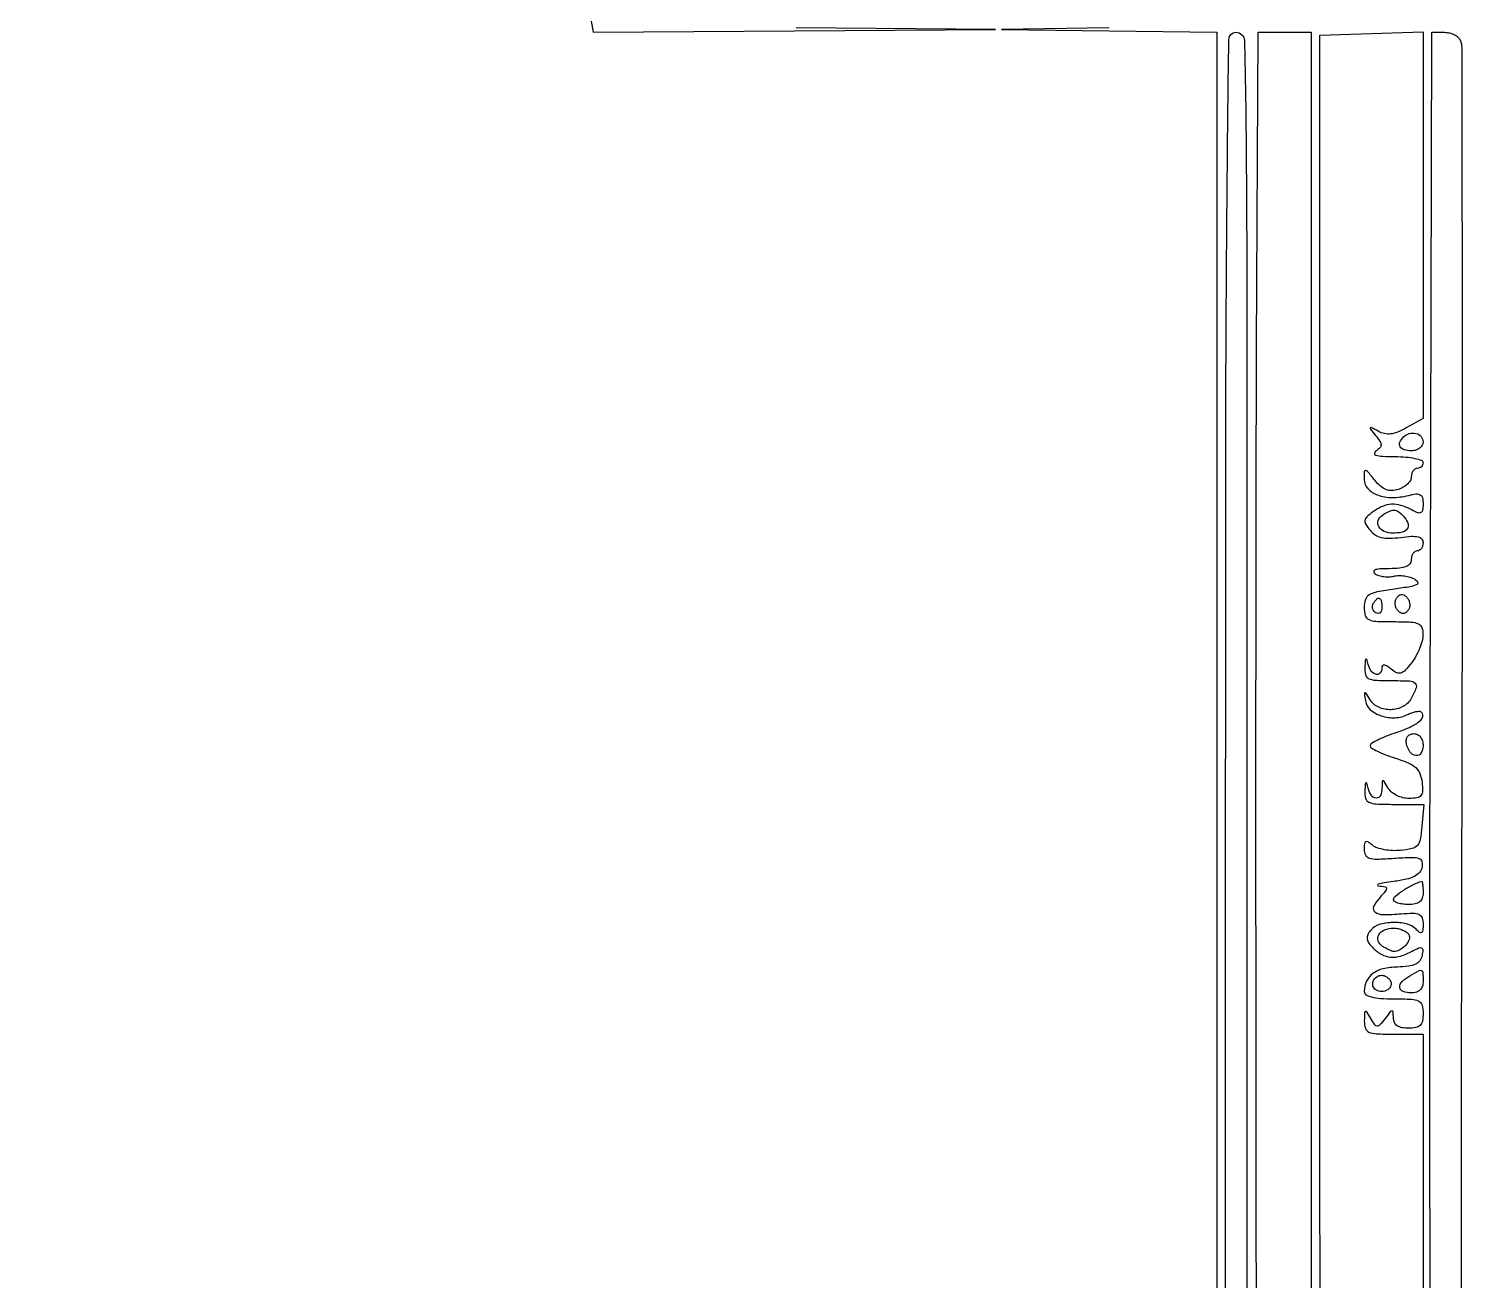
# Model space of a CAD drawing. Extents: x 24 to 1546, y 0 to 2379.
# Drawn here: x 23.5 to 267.5, y 195.2 to 407.6 of the extents above; entities that cross this region are included whole.
import ezdxf

# ---------------------------------------------------------------- set-up
doc = ezdxf.new("R2010")
doc.units = 0
doc.header["$MEASUREMENT"] = 0
doc.layers.get('0').update_dxf_attribs({"linetype": 'CONTINUOUS'})

msp = doc.modelspace()

# ---------------------------------------------------------------- linework, layer by layer
for points in [[(337.966179, 168.392349, 0.000137), (435.072302, 168.795574, 0.000014), (536.468237, 169.247283, 0.412847)], [(563.34628, 20.117426, 0.00003), (563.585042, 68.349484, 0.000793), (563.761466, 121.74337, 0.000478), (563.809731, 185.065658, -0.000252), (563.829439, 248.38279, -0.000419), (563.917736, 301.759581, -0.00001), (564.039235, 350.115363, -0.198254)], [(330.47682, 18.883074, 0.000013), (445.994116, 18.943074, 0.000017), (561.276547, 19.009838, 0.139128)], [(226.501837, 20.5), (226.500919, 213.749975, -0.000156), (226.538171, 334.839254, -0.002108), (226.752395, 379.142941, -0.000995), (227.046872, 405.812407, -0.410398), (228.25, 406.999975, -0.406869), (229.694408, 405.591471, -0.003991), (229.967336, 389.699567, -0.002296), (230.109045, 358.876355, -0.000048), (230.095006, 206.25), (230.064976, 47)], [(261.330417, 161.671045, -0.000605), (261.1905, 199.703843, -0.000668), (261.139823, 244.488602, -0.000587), (261.204343, 291.249916), (261.5, 406.999833), (263.643011, 406.999916, -0.060662), (264.502615, 406.895275, -0.060104), (265.314856, 406.58734, -0.065673), (265.960347, 406.13273, -0.115417), (266.325062, 405.595284, -0.091381), (266.544943, 404.414802, -0.000046), (266.613469, 366.461152, -0.000642), (266.631596, 324.230506, -0.000391), (266.549923, 274.345284, 0.000347), (266.463593, 224.343765, 0.000558), (266.467086, 181.731918, 0.000082), (266.518586, 143.885163, 0.037539)], [(242.797298, 79.868691, -0.000011), (242.648497, 127.699984, -0.000482)], [(206.75, 407.748552), (188.5, 407.451987), (206.75, 407.225994), (225, 407), (225.013655, 214.75, 0.000277), (225.059806, 140.886878, 0.000454)], [(231.757656, 174.70121, -0.000265), (231.678651, 226.7691, -0.00026), (231.654205, 279.188793, -0.000256), (231.680206, 325.178711, -0.000986), (231.767298, 353.75), (232.034596, 407), (236.517298, 407), (241, 407), (241, 241.956163, 0.000291), (241.049797, 156.292503, 0.001606)], [(242.536335, 180.49825, -0.00029), (242.5, 243.154512), (242.5, 406.5), (251.25, 406.788933), (260, 407.077866), (259.993677, 374.288933), (259.987355, 341.5), (257.138124, 339.879411, -0.029488), (255.672083, 339.156367, -0.069872), (254.498476, 338.844524, -0.087172), (253.451722, 338.900798, -0.069498), (252.394447, 339.306486, 0.004111), (251.207138, 339.9504, 0.388739), (251.033395, 339.905516, 0.322622), (251.042859, 339.707232, 0.003571), (251.935698, 338.60086, -0.022781), (252.688598, 337.590861, -0.149864), (252.871396, 336.994679, -0.206033), (252.659401, 336.502049, -0.048505), (251.935698, 335.939097, 0.283391), (251.750264, 335.559421, 0.309608), (252.011077, 335.248811, 0.056553), (253.146383, 335.066945, 0.010658), (255.25, 335.015313, -0.01983), (257.070647, 334.937197, -0.032023), (258.604688, 334.710748, -0.033983), (259.72611, 334.390073, -0.316015), (260, 334, -0.099038), (259.923658, 333.618362, -0.097945), (259.70625, 333.29375, -0.097945), (259.381638, 333.076342, -0.099038), (259, 333, 0.141874), (258.61866, 332.889573, 0.099744), (258.29375, 332.57917, 0.084602), (258.074877, 332.114976, 0.068054), (258, 331.567388, -0.132345), (257.8385, 330.967926, -0.068404), (257.357297, 330.351619, -0.060485), (256.648796, 329.812494, -0.055635), (255.812074, 329.440355, -0.067289), (254.68606, 329.243639, -0.102059), (253.708781, 329.406203, -0.089183), (252.784971, 329.967706, -0.041548), (251.812074, 330.983751, 0.004175), (250.574212, 332.486613, 0.200887), (250.234036, 332.662392, 0.424953), (250.029697, 332.482006, 0.01098), (250, 331.129836, 0.191445), (250.613785, 329.58556, 0.117119), (252.274841, 328.494925, 0.087356), (254.720573, 328.066157, 0.061373), (257.5, 328.410644, -0.029008), (258.825283, 328.662644, -0.163563), (259.522112, 328.525484, -0.213375), (259.8898, 328.023039, -0.052875), (260, 326.983868, -0.033716), (259.927797, 325.914325, -0.242358), (259.640583, 325.503698, -0.219524), (259.116347, 325.476045, -0.027983), (258.065741, 325.964816, 0.047222), (256.231113, 326.734053, 0.089421), (254.645576, 326.932126, 0.092084), (253.121901, 326.562912, 0.052545), (251.478876, 325.608213, 0.029874), (250.468085, 324.772094, 0.167979), (250.144719, 324.161607, 0.178859), (250.27781, 323.504073, 0.034773), (250.996257, 322.50451, 0.079188), (251.880169, 321.72922, 0.083967), (252.944165, 321.286329, 0.063906), (254.326673, 321.14865, 0.026244), (256.20851, 321.301141, -0.017641), (258.056092, 321.482888, -0.073862), (259.165781, 321.388695, -0.156378), (259.766621, 321.026589, -0.181498), (260, 320.404843, -0.069465), (259.925043, 319.867915, -0.085509), (259.70625, 319.412673, -0.100029), (259.381338, 319.108292, -0.139237), (259, 319, 0.148195), (258.618646, 318.884432, 0.098894), (258.29375, 318.559375, 0.082425), (258.074694, 318.073457, 0.064853), (258, 317.5, -0.170776), (257.761636, 316.822467, -0.128246), (257.122448, 316.347437, -0.072326), (255.991994, 316.071251, -0.022788), (254.25, 315.984687, 0.013528), (252.636659, 315.934435, 0.07357), (251.78276, 315.75683, 0.366645), (251.617487, 315.465479, 0.207711), (251.860698, 315.107255, 0.069633), (252.513377, 314.811307, 0.04112), (253.352726, 314.637252, 0.040307), (254.237134, 314.600345, 0.054282), (255.029175, 314.71788, -0.061342), (255.84895, 314.827765, -0.038016), (256.819541, 314.764319, -0.03769), (257.783578, 314.552166, -0.054616), (258.585454, 314.212116, -0.148571), (259.071089, 313.706866, -0.41764), (258.931964, 313.287912, -0.072944), (257.832769, 312.931798, -0.00775), (255.166977, 312.522965, 0.012247), (252.200516, 312.040679, 0.089518), (250.860684, 311.529895, 0.176849), (250.219607, 310.733779, 0.082149), (250, 309.406162, 0.069799), (250.189015, 308.05877, 0.214065), (250.769499, 307.370308, 0.101987), (251.997169, 307.063037, 0.010495), (255, 307, -0.010734), (257.9406, 306.936865, -0.095688), (259.193344, 306.638612, -0.20966), (259.785643, 305.980666, -0.082559), (259.977764, 304.75, -0.063245), (259.835574, 303.712511, -0.030668), (259.408793, 302.441042, -0.029821), (258.794714, 301.152684, -0.037731), (258.072067, 300.049291, -0.022001), (256.982286, 298.753497, -0.129218), (256.24063, 298.277558, -0.193164), (255.520134, 298.326702, -0.060823), (254.594303, 298.921735, 0.026122), (253.883934, 299.451179, 0.116276), (253.3998, 299.631612, 0.282313), (253.11694, 299.50357, 0.149964), (253, 299.122445, -0.166924), (252.706505, 298.267814, -0.302336), (252.033371, 298.043247, -0.17407), (251.219422, 298.611983, -0.0904), (250.689326, 299.75, 0.01159), (250.449367, 300.5883, 0.541772), (250.306344, 300.62878, 0.197309), (250.187999, 300.392295, 0.005718), (250.116001, 299.25, 0.074749), (250.236352, 298.02222, 0.215676), (250.756112, 297.368555, 0.1064), (251.885033, 297.06561, 0.012543), (254.5, 297, -0.009687), (257.698661, 296.938026, -0.173104), (258.638977, 296.560756, -0.314824), (258.823584, 295.794545, -0.029465), (257.964816, 293.934259, -0.150883), (256.600939, 292.585318, -0.113961), (254.549629, 292.054005, -0.113445), (252.465549, 292.475222, -0.148534), (251.012859, 293.75, 0.003736), (250.313592, 294.857713, 0.324225), (250.139969, 294.925688, 0.378741), (250.044064, 294.783317, 0.004233), (250.21842, 293.543845, 0.182691), (251.046751, 292.061655, 0.096921), (252.912228, 291.026629, 0.087042), (255.232065, 290.700516, 0.108513), (257.335646, 291.238019, -0.031493), (258.076162, 291.554059, -0.041997), (258.783203, 291.739478, -0.047979), (259.364798, 291.78414, -0.193916), (259.685782, 291.647551, -0.286234), (259.874245, 290.834736, -0.14516), (259.241989, 289.945407, -0.065156), (257.632327, 288.992885, -0.021361), (255.05013, 288.016544, 0.015532), (253.498179, 287.450327, 0.023474), (252.189726, 286.853668, 0.020133), (251.199363, 286.293136, 0.259474), (251, 285.934834, 0.26542), (251.204137, 285.57737, 0.019006), (252.248437, 285.013582, 0.022721), (253.621384, 284.414255, 0.014922), (255.25, 283.844893, -0.022441), (257.483883, 283.026042, -0.083892), (258.743693, 282.229841, -0.116497), (259.44983, 281.214845, -0.065426), (259.816422, 279.75, -0.030939), (259.895625, 278.248513, -0.167966), (259.626236, 277.49174, -0.186464), (258.965955, 277.107267, -0.039671), (257.616112, 277, -0.062324), (256.577821, 277.129925, -0.052697), (255.539256, 277.514062, -0.055022), (254.655183, 278.080101, -0.09124), (254.080099, 278.75, 0.004477), (253.404826, 279.885865, 0.262137), (253.202085, 280, 0.400998), (253.065518, 279.869488, 0.006989), (253.030409, 278.75, -0.098468), (252.759696, 277.502419, -0.298635), (252.067414, 277.048454, -0.250817), (251.258388, 277.481534, -0.08324), (250.689326, 278.75, 0.01159), (250.449367, 279.5883, 0.541772), (250.306344, 279.62878, 0.197309), (250.187999, 279.392295, 0.005718), (250.116001, 278.25, 0.081767), (250.254912, 277.011135, 0.220709), (250.817698, 276.355427, 0.096977), (252.05603, 276.060633, 0.01009), (255.060365, 276), (260.120731, 276), (259.810365, 272.25, -0.023035), (259.526722, 270.057208, -0.139199), (259.031367, 269.035196, -0.156601), (258.103107, 268.488598, -0.03146), (256.184676, 268.181769, -0.035521), (254.810137, 268.147835, -0.033843), (253.421792, 268.30678, -0.03571), (252.216206, 268.618519, -0.092336), (251.434676, 269.054214, 0.028327), (250.675586, 269.614785, 0.261448), (250.282461, 269.641558, 0.259385), (250.052716, 269.319584, 0.027969), (249.999378, 268.372445, 0.123201), (250.239665, 267.410713, 0.200325), (250.881791, 266.885713, 0.079816), (252.206674, 266.7116, 0.010131), (255.092499, 266.852794, -0.00877), (258.040228, 267.005061, -0.085319), (259.273824, 266.836053, -0.248878), (259.785561, 266.315198, -0.119692), (259.834176, 265.352794, -0.129667), (259.405754, 264.456009, -0.099947), (258.551238, 263.781801, -0.063107), (257.14689, 263.280738, -0.020977), (254.991056, 262.900194, 0.007821), (253.375525, 262.658653, 0.029563), (252.378838, 262.432461, 0.359223), (252.274311, 262.279277, 0.36536), (252.404988, 262.150194, -0.021062), (253.541859, 262.012192, -0.341964), (253.787642, 261.747771, -0.200159), (253.651084, 261.31432, -0.008816), (252.589845, 260.099277, 0.073381), (251.611426, 258.635019, 0.361858), (251.840773, 257.74365, 0.157219), (253.194732, 257.30594, 0.019995), (256.296344, 257.427566, -0.017277), (258.343347, 257.518982, -0.114294), (259.336335, 257.299511, -0.206943), (259.833208, 256.730184, -0.07751), (260, 255.660717, -0.021744), (259.955601, 254.64027, -0.218798), (259.75, 254.279316, -0.323508), (259.407612, 254.28053, -0.039042), (258.8, 254.8, 0.136573), (257.203311, 255.701383, 0.067006), (254.86371, 255.956597, 0.067448), (252.562904, 255.585652, 0.146927), (251.087927, 254.605946, 0.06587), (250.607975, 253.842405, 0.145561), (250.51247, 253.167295, 0.121064), (250.799963, 252.466925, 0.038752), (251.536911, 251.605946, 0.071707), (252.980758, 250.525928, 0.105439), (254.494471, 250.075933, 0.094448), (256.182399, 250.261469, 0.048433), (258.155046, 251.082978, -0.017374), (259.279998, 251.63565, -0.214204), (259.746209, 251.635592, -0.312457), (259.948135, 251.300971, -0.031992), (259.824826, 250.332978, -0.115347), (259.435977, 249.463038, -0.122595), (258.70879, 248.878825, -0.077728), (257.511993, 248.537675, -0.02395), (255.635599, 248.397337, 0.050486), (253.201439, 248.084927, 0.102152), (251.454495, 247.279234, 0.127111), (250.405338, 245.987666, 0.104652), (250.015313, 244.25, 0.264928), (250.318871, 243.701799, 0.075501), (251.250756, 243.311734, 0.045272), (252.784516, 243.071736, 0.016185), (255, 243, -0.010324), (258.03969, 242.93723, -0.105983), (259.25, 242.625, -0.217022), (259.819917, 241.919849, -0.063163), (260, 240.5, -0.045527), (259.884257, 239.231486, -0.152009), (259.5, 238.5, -0.152009), (258.768514, 238.115743, -0.045527), (257.5, 238, -0.046285), (256.382483, 238.10367, -0.105335), (255.603905, 238.42818, -0.135371), (255.143072, 238.978766, -0.102763), (254.968197, 239.75, 0.014111), (254.919354, 240.802087, 0.406849), (254.734534, 240.9653, 0.215135), (254.439054, 240.814011, 0.006288), (253.556934, 239.680226, -0.014214), (252.658174, 238.562084, -0.219768), (252.221592, 238.360452, -0.24795), (251.816527, 238.574483, -0.017963), (251.119146, 239.680226, 0.00755), (250.451265, 240.789742, 0.362245), (250.221019, 240.865725, 0.297416), (250.066507, 240.647592, 0.006155), (250.030409, 239.25, 0.082439), (250.217747, 238.018722, 0.210571), (250.807055, 237.36098, 0.095881), (252.057525, 237.062958, 0.010697), (255, 237), (260, 237), (260, 172.559017, 0.000926)], [(331.836986, 230.235519, 0.000013), (331.874014, 200.213255, 0.015872)], [(225.190327, 78.351107, 0.000032), (225.362356, 22.131574, 0.064863)]]:
    msp.add_lwpolyline(points, format="xyb")
msp.add_lwpolyline([(118.057224, 413.592796), (119.20531, 407), (153.352655, 407.236245), (187.5, 407.47249), (153.641229, 407.749678)])
for points in [[(260, 337.5, -0.130775), (259.846791, 336.924246, -0.10214), (259.416667, 336.4375, -0.08892), (258.769411, 336.111864, -0.072314), (258, 336, -0.069236), (256.776516, 336.170234, -0.19625), (256.110821, 336.691245, -0.235594), (256.06796, 337.450414, -0.095046), (256.666667, 338.333333, -0.125809), (257.659362, 338.921784, -0.133222), (258.790057, 338.944294, -0.154548), (259.66229, 338.407543, -0.180027)], [(256.868879, 324.657991, -0.097625), (257.448934, 323.591374, -0.240181), (257.304018, 322.736767, -0.178483), (256.443323, 322.175145, -0.056284), (254.89235, 322, -0.100329), (253.417314, 322.298988, -0.16431), (252.472896, 323.136857, -0.22127), (252.38493, 324.183141, -0.165112), (253.121885, 325.096491, -0.033447), (254.371584, 325.775543, -0.137703), (255.213939, 325.909052, -0.149625), (255.962786, 325.580419, -0.041895)], [(253, 309.440983, -0.067432), (252.925389, 308.890269, -0.140899), (252.701458, 308.524436, -0.190788), (252.36964, 308.397824, -0.136093), (251.983688, 308.510081, -0.090427), (251.639411, 308.820631, -0.095498), (251.434921, 309.22714, -0.099685), (251.401101, 309.665803, -0.108373), (251.542705, 310.069098, -0.050477), (252.13314, 310.838655, -0.315493), (252.592818, 310.933879, -0.25701), (252.914842, 310.519563, -0.039415)], [(257.5, 309, -0.074012), (257.119849, 308.549884, -0.156529), (256.705698, 308.369302, -0.15302), (256.257119, 308.461657, -0.06978), (255.774265, 308.825735, -0.088981), (255.446886, 309.29624, -0.076381), (255.281199, 309.876926, -0.077007), (255.298118, 310.476023, -0.093176), (255.5, 311, -0.074012), (255.880151, 311.450116, -0.156529), (256.294302, 311.630698, -0.15302), (256.742881, 311.538343, -0.06978), (257.225735, 311.174265, -0.088981), (257.553114, 310.70376, -0.076381), (257.718801, 310.123074, -0.077007), (257.701882, 309.523977, -0.093176)], [(260, 285.916667, -0.14074), (259.642779, 284.672718, -0.297834), (258.770795, 284.270086, -0.210781), (257.769787, 284.900237, -0.100818), (257.176676, 286.332866, -0.083236), (257.159635, 287.00171, -0.126354), (257.380696, 287.53647, -0.133817), (257.820192, 287.878535, -0.099154), (258.426676, 288, -0.12024), (259.054646, 287.84677, -0.111791), (259.561201, 287.41896, -0.09567), (259.888599, 286.751548, -0.066422)], [(260, 261, -0.07578), (259.857434, 260.064742, -0.149477), (259.4375, 259.45, -0.124434), (258.682766, 259.106468, -0.044917), (257.5, 259, -0.032164), (256.542318, 259.06167, -0.04957), (255.734375, 259.248861, -0.063837), (255.175477, 259.521761, -0.252432), (255, 259.847186, -0.232783), (255.29448, 260.445431, -0.019986), (256.727368, 261.459736, -0.026702), (258.3498, 262.394361, -0.05126), (259.75, 262.93232, -0.43494), (259.848676, 262.870985, -0.016371), (259.926562, 262.392619, -0.020416), (259.98208, 261.762196, -0.011754)], [(257.569098, 253.888197, -0.232059), (257.648563, 253.075988, -0.093716), (257.05536, 252.098395, -0.082997), (256.060521, 251.305536, -0.127504), (255, 251.030626, -0.092422), (254.724568, 251.081976, -0.016607), (254.242054, 251.287035, -0.017419), (253.686167, 251.569336, -0.01497), (253.121885, 251.903509, -0.165486), (252.377905, 252.826941, -0.227665), (252.480105, 253.871727, -0.163008), (253.465034, 254.705398, -0.095096), (255, 255, -0.05333), (255.770848, 254.917547, -0.048866), (256.530984, 254.673408, -0.052148), (257.169228, 254.314195, -0.100434)], [(254.457295, 246.069098, -0.221146), (254.555025, 245.246757, -0.174599), (253.997313, 244.53216, -0.137965), (252.986908, 244.232649, -0.142848), (251.983688, 244.510081, -0.189436), (251.496365, 245.160814, -0.165456), (251.54728, 246.014234, -0.147302), (252.126679, 246.730681, -0.150691), (253, 247, -0.08914), (253.379855, 246.931737, -0.053258), (253.791891, 246.726548, -0.051122), (254.171806, 246.425183, -0.061191)], [(260, 246, -0.072254), (259.873159, 245.126841, -0.124864), (259.5, 244.5, -0.124864), (258.873159, 244.126841, -0.072254), (258, 244, -0.087176), (256.607114, 244.244712, -0.292314), (256.068776, 244.946733, -0.224089), (256.427311, 245.912473, -0.061831), (257.75, 246.919901, -0.007088), (259.314695, 247.801787, -0.225502), (259.742748, 247.825558, -0.29241), (259.966227, 247.508335, -0.011194)]]:
    msp.add_lwpolyline(points, format="xyb", close=True)

doc.saveas('drawing.dxf')
